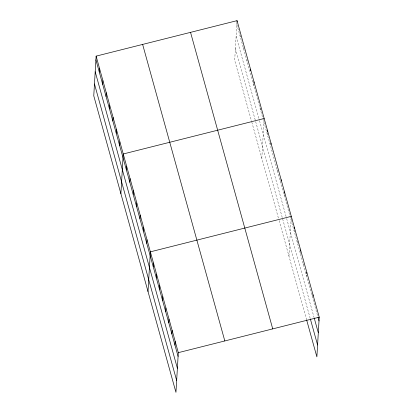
<?xml version="1.0" encoding="UTF-8"?>
<svg xmlns="http://www.w3.org/2000/svg" width="413" height="413" viewBox="0 0 413 413"><rect width="100%" height="100%" fill="white"/><g stroke="black" fill="none" stroke-linecap="round" stroke-linejoin="round"><path stroke-width="0.31" stroke-dasharray="2.06 1.55" d="M236.974 21.899L234.687 60.344L251.641 121.505M240.216 36.633L240.289 35.384M243.603 48.868L243.68 47.614M246.995 61.098L247.072 59.849M253.778 85.563L253.85 84.309M260.557 110.023L260.742 106.9M261.811 158.2L264.021 121.004M267.335 134.488L267.412 133.239M277.505 171.183L277.582 169.934M284.289 195.648L284.361 194.399M288.93 256.055L291.253 216.985M294.175 231.316L294.247 230.062M297.277 242.514L297.35 241.264M300.38 253.716L300.457 252.467M303.488 264.919L303.56 263.67M306.591 276.121L306.668 274.872M236.825 24.403L262.761 117.973M262.931 118.588L317.705 316.213M236.122 36.261L259.343 120.049M259.514 120.663L286.462 217.904M286.632 218.518L314.056 317.463M235.395 48.481L310.225 318.48M251.811 122.114L278.76 219.355M279.1 220.578L306.415 319.141"/><path stroke-width="0.62" d="M96.126 56.127L93.766 95.821L175.953 392.35L178.313 352.656L96.126 56.127L237.047 20.65L319.234 317.179L316.874 356.873L306.58 319.729M99.29 72.11L99.512 68.362M102.682 84.345L102.904 80.592M106.074 96.575L106.296 92.822M109.46 108.81L109.688 105.057M112.852 121.04L113.074 117.287M116.244 133.27L116.466 129.517M119.631 145.505L119.858 141.752M120.89 193.676L123.244 153.982L264.17 118.505M126.414 169.965L126.636 166.212M129.801 182.2L130.028 178.447M133.192 194.43L133.414 190.677M136.584 206.66L136.806 202.912M139.976 218.895L140.198 215.142M143.363 231.125L143.585 227.372M146.754 243.355L146.976 239.607M148.009 291.532L150.368 251.837L291.289 216.36M153.249 266.793L153.471 263.04M156.351 277.995L156.579 274.242M159.459 289.198L159.681 285.445M162.562 300.401L162.784 296.648M165.67 311.598L165.892 307.85M168.772 322.801L168.994 319.048M171.88 334.003L172.102 330.25M174.983 345.206L175.205 341.453M236.974 21.899L237.047 20.65M250.536 70.829L250.608 69.575M253.923 83.059L254 81.81M267.485 131.99L267.557 130.735M270.876 144.22L270.949 142.97M281.046 180.915L281.119 179.665M284.438 193.145L284.511 191.895M294.319 228.812L294.397 227.563M300.53 251.218L300.607 249.963M306.74 273.623L306.813 272.368M312.951 296.023L313.023 294.774M178.313 352.656L319.234 317.179M318.031 317.396L319.012 320.932M314.221 318.051L318.304 332.79M310.39 319.068L317.582 345.01M190.543 32.359L272.73 328.887M142.63 44.418L224.817 340.947M95.904 59.88L178.086 356.409M95.197 71.743L177.383 368.272M94.469 83.963L176.656 380.492"/></g></svg>
